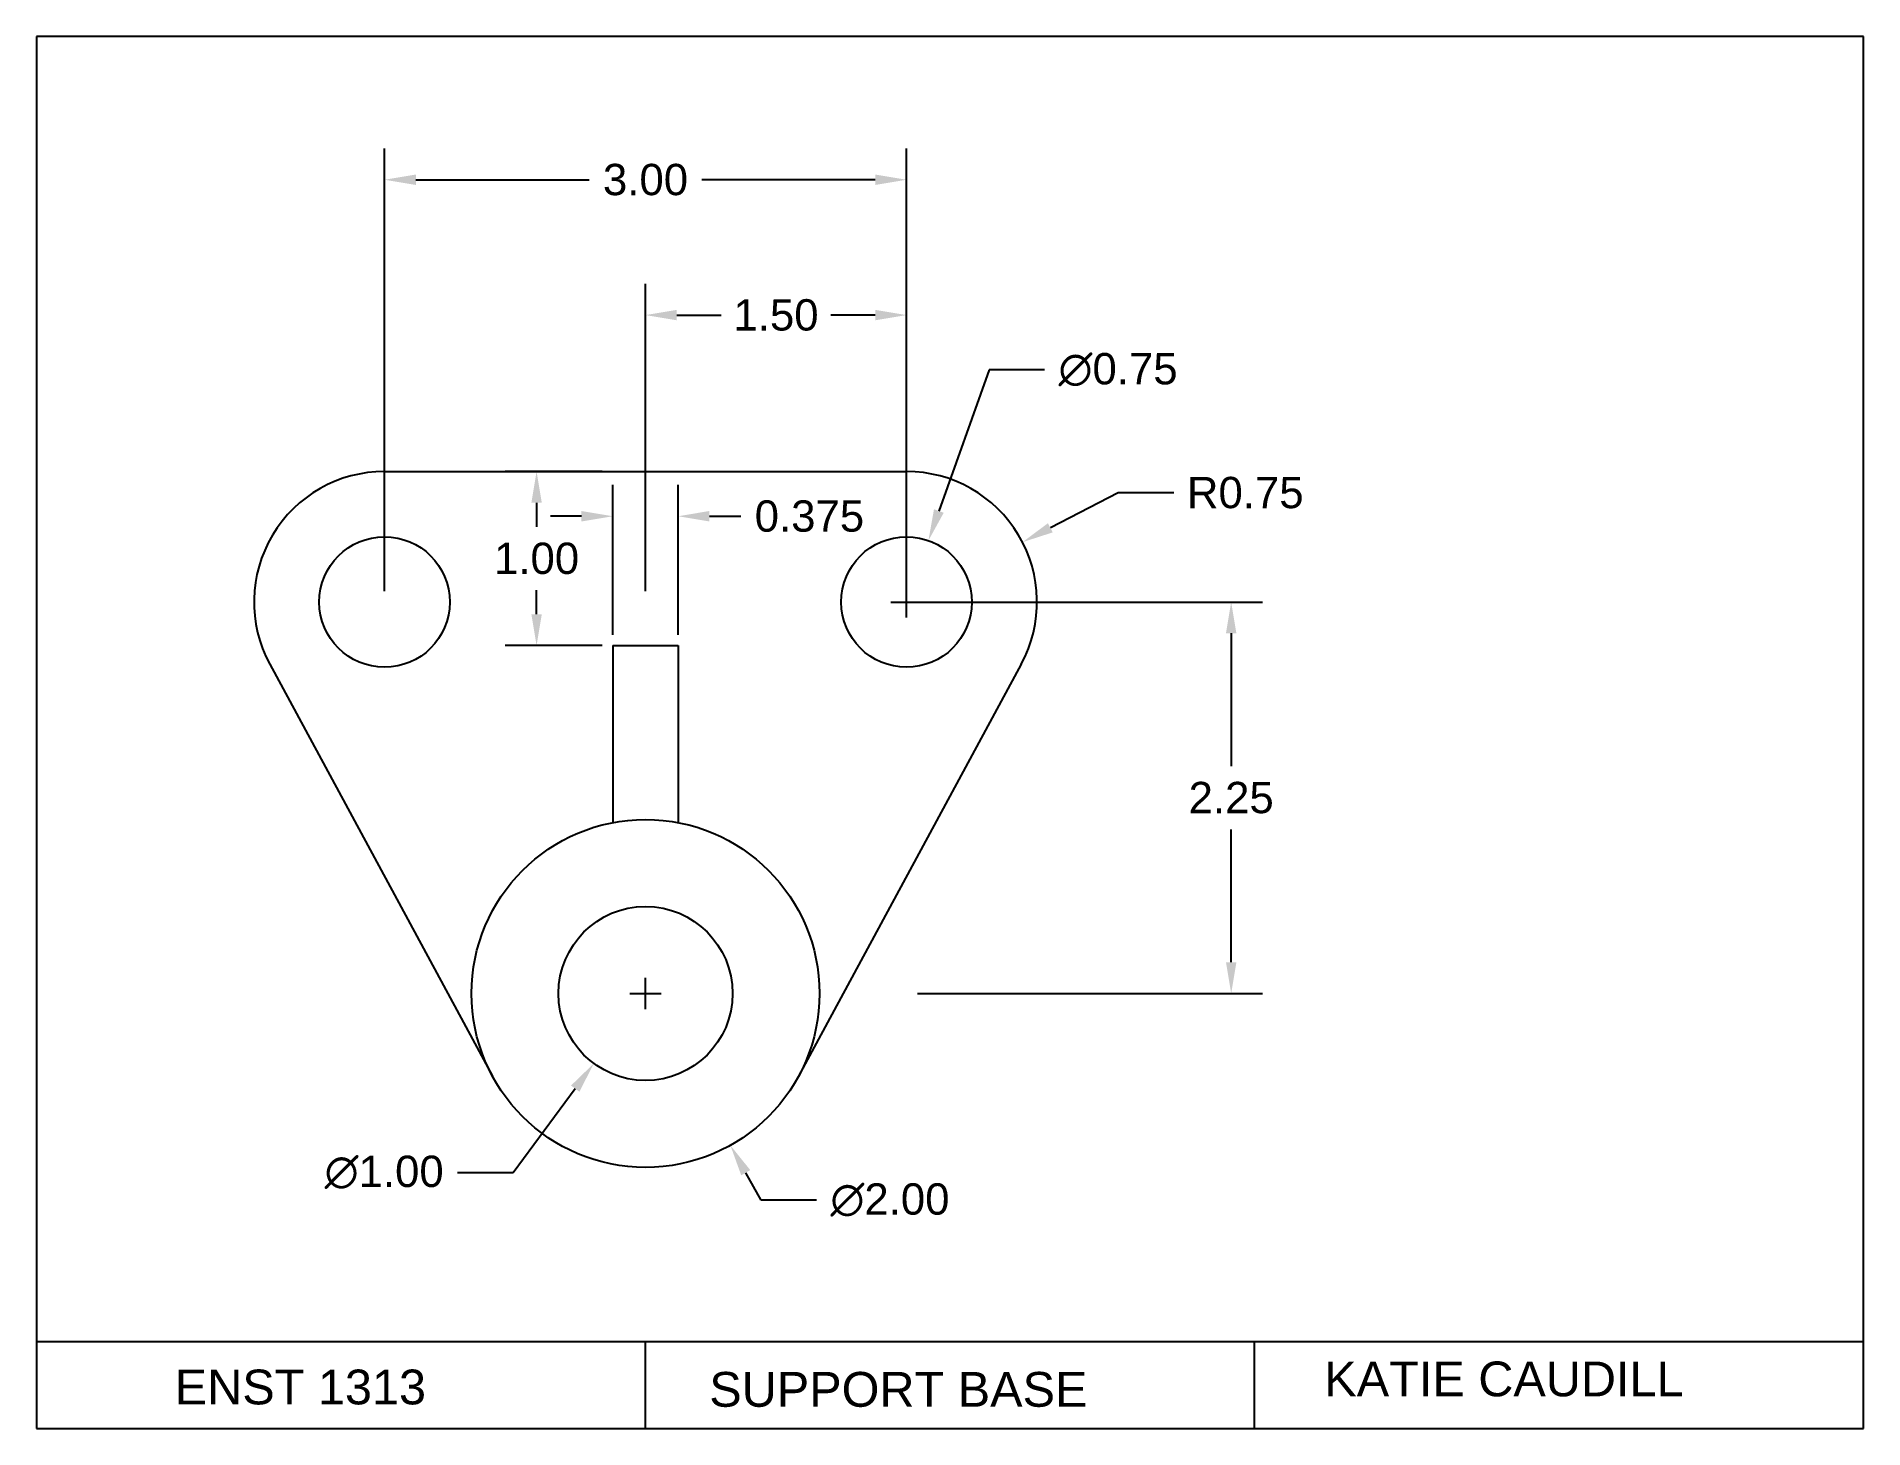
# Model space of a CAD drawing. Header units: inches. Extents: x 0.5 to 11, y 0.5 to 8.5.
import ezdxf

# ---------------------------------------------------------------- set-up
doc = ezdxf.new("R2010")
doc.units = ezdxf.units.IN
doc.header["$MEASUREMENT"] = 0
doc.styles.get("Standard").update_dxf_attribs({"font": 'arial.ttf'})
doc.dimstyles.get("Standard").update_dxf_attribs({"dimtxt": 0.18, "dimasz": 0.18, "dimexe": 0.18, "dimexo": 0.0625, "dimgap": 0.09, "dimtad": 0, "dimtih": 1, "dimtoh": 1, "dimdec": 4, "dimzin": 0, "dimdsep": 46, "dimtxsty": 'Standard', "dimcen": 0.09, "dimadec": 0, "dimazin": 0, "dimtfac": 1, "dimtdec": 4, "dimtofl": 0, "dimtmove": 0, "dimatfit": 3, "dimfxl": 1, "dimtolj": 1, "dimtzin": 0, "dimarcsym": 0})

# ---------------------------------------------------------------- blocks, each defined once
blk = doc.blocks.new('*D1')
at = {"color": 0, "lineweight": -2, "transparency": 16777216}
for p, q in [((4, 2.91), (4, 3.09)), ((3.91, 3), (4.09, 3)), ((4.664, 1.813), (4.576, 1.97)), ((4.983, 1.813), (4.664, 1.813))]:
    blk.add_line(p, q, dxfattribs=at)
at = {"color": 0, "transparency": 16777216}
blk.add_solid([(4.602, 1.985), (4.55, 1.955), (4.488, 2.127)], dxfattribs=at)
at = {"layer": 'Defpoints', "color": 0, "transparency": 16777216}
for p in [(3.512, 3.873), (4.488, 2.127)]:
    blk.add_point(p, dxfattribs=at)
at = {"color": 0, "transparency": 16777216, "insert": (5.405, 1.813), "char_height": 0.18, "attachment_point": 5}
blk.add_mtext('\\A1;∅2.00', dxfattribs=at)
blk = doc.blocks.new('*D2')
at = {"color": 0, "lineweight": -2, "transparency": 16777216}
for p, q in [((4, 2.91), (4, 3.09)), ((3.91, 3), (4.09, 3)), ((3.239, 1.972), (3.596, 2.453)), ((2.919, 1.972), (3.239, 1.972))]:
    blk.add_line(p, q, dxfattribs=at)
at = {"color": 0, "transparency": 16777216}
blk.add_solid([(3.572, 2.471), (3.62, 2.435), (3.703, 2.598)], dxfattribs=at)
at = {"layer": 'Defpoints', "color": 0, "transparency": 16777216}
for p in [(4.297, 3.402), (3.703, 2.598)]:
    blk.add_point(p, dxfattribs=at)
at = {"color": 0, "transparency": 16777216, "insert": (2.498, 1.972), "char_height": 0.18, "attachment_point": 5}
blk.add_mtext('\\A1;∅1.00', dxfattribs=at)
blk = doc.blocks.new('*D3')
at = {"color": 0, "lineweight": -2, "transparency": 16777216}
for p, q in [((5.975, 6.585), (5.686, 5.773)), ((6.294, 6.585), (5.975, 6.585)), ((5.41, 5.25), (5.59, 5.25)), ((5.5, 5.16), (5.5, 5.34))]:
    blk.add_line(p, q, dxfattribs=at)
at = {"color": 0, "transparency": 16777216}
blk.add_solid([(5.658, 5.783), (5.714, 5.763), (5.626, 5.603)], dxfattribs=at)
at = {"layer": 'Defpoints', "color": 0, "transparency": 16777216}
for p in [(5.626, 5.603), (5.374, 4.897)]:
    blk.add_point(p, dxfattribs=at)
at = {"color": 0, "transparency": 16777216, "insert": (6.716, 6.585), "char_height": 0.18, "attachment_point": 5}
blk.add_mtext('\\A1;∅0.75', dxfattribs=at)
blk = doc.blocks.new('*D4')
at = {"color": 0, "lineweight": -2, "transparency": 16777216}
for p, q in [((6.717, 5.878), (6.327, 5.676)), ((7.036, 5.878), (6.717, 5.878)), ((5.41, 5.25), (5.59, 5.25)), ((5.5, 5.16), (5.5, 5.34))]:
    blk.add_line(p, q, dxfattribs=at)
at = {"color": 0, "transparency": 16777216}
blk.add_solid([(6.313, 5.703), (6.34, 5.65), (6.167, 5.594)], dxfattribs=at)
at = {"layer": 'Defpoints', "color": 0, "transparency": 16777216}
for p in [(6.167, 5.594), (5.5, 5.25)]:
    blk.add_point(p, dxfattribs=at)
at = {"color": 0, "transparency": 16777216, "insert": (7.447, 5.878), "char_height": 0.18, "attachment_point": 5}
blk.add_mtext('\\A1;R0.75', dxfattribs=at)
blk = doc.blocks.new('*D5')
at = {"color": 0, "lineweight": -2, "transparency": 16777216}
for p, q in [((5.563, 5.25), (7.546, 5.25)), ((7.366, 5.07), (7.366, 4.307)), ((7.366, 3.18), (7.366, 3.943)), ((5.563, 3), (7.546, 3))]:
    blk.add_line(p, q, dxfattribs=at)
at = {"color": 0, "transparency": 16777216}
for points in [[(7.336, 5.07), (7.396, 5.07), (7.366, 5.25)], [(7.336, 3.18), (7.396, 3.18), (7.366, 3)]]:
    blk.add_solid(points, dxfattribs=at)
at = {"layer": 'Defpoints', "color": 0, "transparency": 16777216}
for p in [(5.5, 5.25), (5.5, 3), (7.366, 3)]:
    blk.add_point(p, dxfattribs=at)
at = {"color": 0, "transparency": 16777216, "insert": (7.366, 4.125), "char_height": 0.18, "attachment_point": 5}
blk.add_mtext('\\A1;2.25', dxfattribs=at)
blk = doc.blocks.new('*D6')
at = {"color": 0, "lineweight": -2, "transparency": 16777216}
for p, q in [((2.5, 5.312), (2.5, 7.857)), ((5.5, 5.312), (5.5, 7.857)), ((2.68, 7.677), (3.677, 7.677)), ((5.32, 7.677), (4.323, 7.677))]:
    blk.add_line(p, q, dxfattribs=at)
at = {"color": 0, "transparency": 16777216}
for points in [[(2.68, 7.707), (2.68, 7.647), (2.5, 7.677)], [(5.32, 7.707), (5.32, 7.647), (5.5, 7.677)]]:
    blk.add_solid(points, dxfattribs=at)
at = {"layer": 'Defpoints', "color": 0, "transparency": 16777216}
for p in [(5.5, 7.677), (2.5, 5.25), (5.5, 5.25)]:
    blk.add_point(p, dxfattribs=at)
at = {"color": 0, "transparency": 16777216, "insert": (4, 7.677), "char_height": 0.18, "attachment_point": 5}
blk.add_mtext('\\A1;3.00', dxfattribs=at)
blk = doc.blocks.new('*D7')
at = {"color": 0, "lineweight": -2, "transparency": 16777216}
for p, q in [((4, 5.312), (4, 7.079)), ((5.5, 5.312), (5.5, 7.079)), ((4.18, 6.899), (4.435, 6.899)), ((5.32, 6.899), (5.065, 6.899))]:
    blk.add_line(p, q, dxfattribs=at)
at = {"color": 0, "transparency": 16777216}
for points in [[(4.18, 6.929), (4.18, 6.869), (4, 6.899)], [(5.32, 6.929), (5.32, 6.869), (5.5, 6.899)]]:
    blk.add_solid(points, dxfattribs=at)
at = {"layer": 'Defpoints', "color": 0, "transparency": 16777216}
for p in [(4, 6.899), (4, 5.25), (5.5, 5.25)]:
    blk.add_point(p, dxfattribs=at)
at = {"color": 0, "transparency": 16777216, "insert": (4.75, 6.899), "char_height": 0.18, "attachment_point": 5}
blk.add_mtext('\\A1;1.50', dxfattribs=at)
blk = doc.blocks.new('*D8')
at = {"color": 0, "lineweight": -2, "transparency": 16777216}
for p, q in [((3.812, 5.062), (3.812, 5.923)), ((4.188, 5.062), (4.188, 5.923)), ((3.632, 5.743), (3.453, 5.743)), ((4.367, 5.743), (4.548, 5.743))]:
    blk.add_line(p, q, dxfattribs=at)
at = {"color": 0, "transparency": 16777216}
for points in [[(3.632, 5.773), (3.632, 5.713), (3.812, 5.743)], [(4.367, 5.773), (4.367, 5.713), (4.188, 5.743)]]:
    blk.add_solid(points, dxfattribs=at)
at = {"layer": 'Defpoints', "color": 0, "transparency": 16777216}
for p in [(4.188, 5.743), (3.812, 5), (4.188, 5)]:
    blk.add_point(p, dxfattribs=at)
at = {"color": 0, "transparency": 16777216, "insert": (4.942, 5.743), "char_height": 0.18, "attachment_point": 5}
blk.add_mtext('\\A1;0.375', dxfattribs=at)
blk = doc.blocks.new('*D9')
at = {"color": 0, "lineweight": -2, "transparency": 16777216}
for p, q in [((3.75, 6), (3.194, 6)), ((3.374, 5.82), (3.374, 5.682)), ((3.374, 5.18), (3.374, 5.318)), ((3.75, 5), (3.194, 5))]:
    blk.add_line(p, q, dxfattribs=at)
at = {"color": 0, "transparency": 16777216}
for points in [[(3.344, 5.82), (3.404, 5.82), (3.374, 6)], [(3.344, 5.18), (3.404, 5.18), (3.374, 5)]]:
    blk.add_solid(points, dxfattribs=at)
at = {"layer": 'Defpoints', "color": 0, "transparency": 16777216}
for p in [(3.374, 6), (3.813, 6), (3.813, 5)]:
    blk.add_point(p, dxfattribs=at)
at = {"color": 0, "transparency": 16777216, "insert": (3.374, 5.5), "char_height": 0.18, "attachment_point": 5}
blk.add_mtext('\\A1;1.00', dxfattribs=at)

msp = doc.modelspace()

# ---------------------------------------------------------------- linework, layer by layer
for p, q in [((11, 8.5), (0.5, 8.5)), ((0.5, 8.5), (0.5, 0.5)), ((11, 0.5), (11, 8.5)), ((2.5, 6), (5.5, 6)), ((3.8125, 5), (4.1875, 5)), ((3.8125, 5), (3.8125, 3.9823)), ((4.1875, 5), (4.1875, 3.9823)), ((1.8402, 4.8934), (3.1202, 2.5246)), ((6.1598, 4.8934), (4.8798, 2.5246)), ((0.5, 1), (11, 1)), ((4, 0.5), (4, 1)), ((7.5, 0.5), (7.5, 1)), ((0.5, 0.5), (11, 0.5))]:
    msp.add_line(p, q)
for centre, radius in [((2.5, 5.25), 0.375), ((5.5, 5.25), 0.375), ((4, 3), 1), ((4, 3), 0.5)]:
    msp.add_circle(centre, radius)
for centre, start, end in [((2.5, 5.25), 90, 208.3855), ((5.5, 5.25), 331.6145, 90)]:
    msp.add_arc(centre, 0.75, start, end)

# ---------------------------------------------------------------- texts
at = {"char_height": 0.2, "attachment_point": 1}
for s, insert in [('ENST 1313', (1.2944, 0.8383)), ('KATIE CAUDILL', (7.9013, 0.8847)), ('SUPPORT BASE', (4.3664, 0.8248))]:
    msp.add_mtext_dynamic_manual_height_columns(s, width=2.705568, gutter_width=1, heights=[0], dxfattribs=dict(at, insert=insert))

# ---------------------------------------------------------------- dimensions: what is measured, and where the dimension line sits
for base, p1, p2, override, picture, middle in [((5.5, 7.6772), (2.5, 5.25), (5.5, 5.25), {"dimdec": 2}, '*D6', (4, 7.6772)), ((4, 6.8985), (5.5, 5.25), (4, 5.25), {"dimdec": 2}, '*D7', (4.75, 6.8985)), ((4.1875, 5.7427), (3.8125, 5), (4.1875, 5), {"dimdec": 3}, '*D8', (4.9419, 5.7427))]:
    dim = msp.add_linear_dim(base=base, p1=p1, p2=p2, dimstyle='Standard', override=override)
    dim.commit()
    dim.dimension.update_dxf_attribs({"geometry": picture, "text_midpoint": middle})
for p1, p2, picture, middle in [((5.3742, 4.8967), (5.6258, 5.6033), '*D3', (6.7164, 6.5846)), ((3.5121, 3.8729), (4.4879, 2.1271), '*D1', (5.4048, 1.8129)), ((4.2973, 3.402), (3.7027, 2.598), '*D2', (2.4981, 1.9715))]:
    dim = msp.add_diameter_dim_2p(p1=p1, p2=p2, dimstyle='Standard', override={"dimdec": 2})
    dim.commit()
    dim.dimension.update_dxf_attribs({"geometry": picture, "text_midpoint": middle, "dimtype": 163})
dim = msp.add_linear_dim(base=(3.3738, 6), p1=(3.8125, 5), p2=(3.8125, 6), angle=90, dimstyle='Standard', override={"dimdec": 2})
dim.commit()
dim.dimension.update_dxf_attribs({"geometry": '*D9', "text_midpoint": (3.3738, 5.5), "dimtype": 160})
dim = msp.add_radius_dim(center=(5.5, 5.25), mpoint=(6.1666, 5.5937), dimstyle='Standard', override={"dimdec": 2})
dim.commit()
dim.dimension.update_dxf_attribs({"geometry": '*D4', "text_midpoint": (7.4465, 5.8776), "dimtype": 164})
dim = msp.add_linear_dim(base=(7.3662, 3), p1=(5.5, 5.25), p2=(5.5, 3), angle=90, dimstyle='Standard', override={"dimdec": 2})
dim.commit()
dim.dimension.update_dxf_attribs({"geometry": '*D5', "text_midpoint": (7.3662, 4.125)})

doc.saveas('drawing.dxf')
